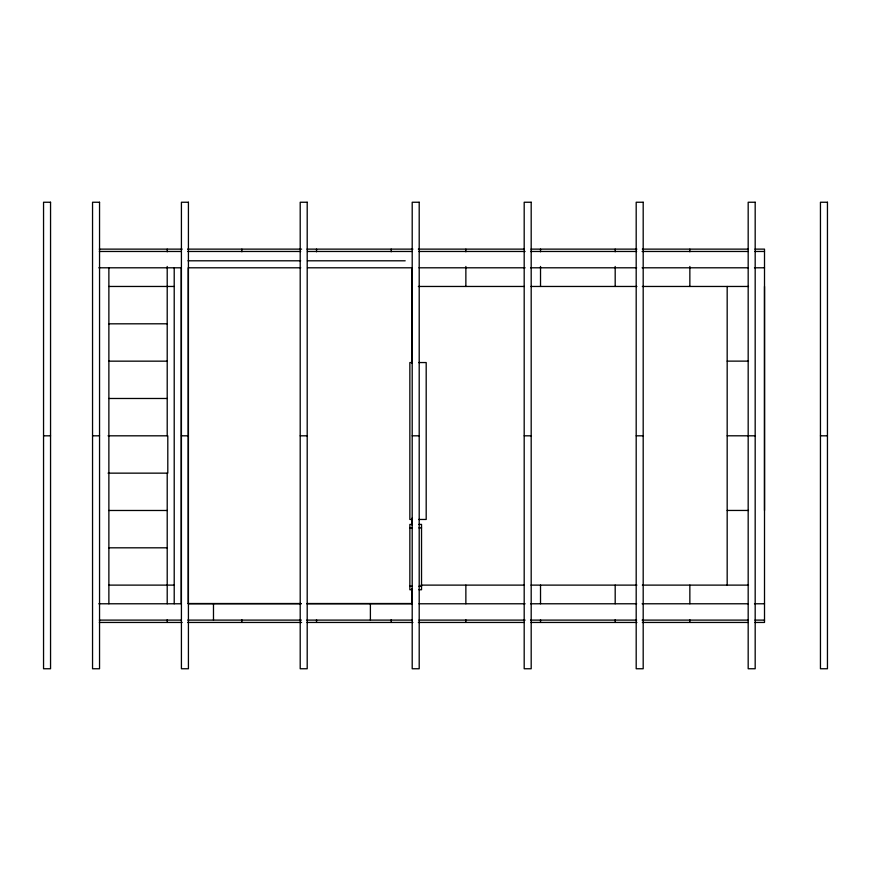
<?xml version="1.0" encoding="UTF-8"?>
<svg xmlns="http://www.w3.org/2000/svg" width="871" height="871" viewBox="0 0 871 871"><rect width="100%" height="100%" fill="white"/><g stroke="black" fill="none" stroke-linecap="round" stroke-linejoin="round"><path stroke-width="1.31" d="M727.176 585.116L727.176 286.461M764.509 510.45L764.509 286.461M99.338 249.128L182.148 249.128M187.57 249.128L301.606 249.128M307.028 249.128L412.919 249.128M418.352 249.128L524.233 249.128M531.016 249.128L636.908 249.128M642.341 249.128L748.222 249.128M755.005 249.128L764.509 249.128L764.509 622.449L755.005 622.449M99.348 251.469L180.961 251.469M187.766 251.469L300.669 251.469M307.463 251.469L412.212 251.469M419.005 251.469L525.104 251.469M530.548 251.469L636.647 251.469M642.09 251.469L748.189 251.469M754.994 251.469L764.509 251.469M187.994 260.799L300.669 260.799M307.452 260.799L405.2 260.799M98.826 267.8L181.212 267.8L181.212 603.777L98.826 603.777M300.745 267.8L188.212 267.8L188.212 603.777L301.41 603.777M307.528 267.8L412.212 267.8M419.005 267.8L525.104 267.8M530.548 267.8L636.647 267.8M642.09 267.8L748.189 267.8M754.46 267.8L764.509 267.8M108.842 286.461L173.993 286.461M418.352 286.461L524.233 286.461M531.016 286.461L636.908 286.461M642.341 286.461L748.516 286.461M108.842 323.827L167.21 323.794M108.842 361.16L167.21 361.16M727.176 361.127L748.516 361.127M412.375 362.554L409.86 362.554L409.86 519.464L412.375 519.464M418.657 362.554L426.191 362.554L426.191 519.464L418.657 519.464M108.842 398.483L167.21 398.483M43.55 435.816L50.551 435.816M92.544 435.816L99.544 435.816M108.058 435.816L167.798 435.816L167.798 473.149L108.058 473.149M181.418 435.816L188.419 435.816M300.201 435.816L307.202 435.816M412.201 435.816L419.201 435.816M524.19 435.816L531.19 435.816M636.189 435.816L643.19 435.816M727.176 435.794L755.179 435.816M820.449 435.816L827.45 435.816M108.842 510.482L167.21 510.482M727.176 510.45L748.516 510.45M412.451 524.407L409.86 524.407L409.86 589.743L412.451 589.743M418.94 524.407L421.531 524.407L421.531 589.743L418.94 589.743M409.86 527.913L412.451 527.913M418.94 527.913L421.531 527.913M108.842 547.815L167.21 547.815M108.842 585.116L173.993 585.116M421.063 585.116L524.233 585.116M531.016 585.116L636.908 585.116M642.341 585.116L748.516 585.116M409.86 586.237L412.451 586.237M418.94 586.237L421.531 586.237M188.212 603.527L300.745 603.527M307.528 603.527L411.929 603.527L411.929 588.578M306.821 603.777L412.212 603.777L412.19 588.818M419.005 603.777L525.104 603.777M530.548 603.777L636.647 603.777M642.09 603.777L748.189 603.777M754.46 603.777L764.509 603.777M99.348 620.108L180.961 620.108M187.766 620.108L301.41 620.108M306.821 620.108L412.212 620.108M419.005 620.108L525.104 620.108M530.548 620.108L636.647 620.108M642.09 620.108L748.189 620.108M754.994 620.108L764.509 620.108M99.338 622.449L182.148 622.449M187.57 622.449L301.606 622.449M307.028 622.449L412.919 622.449M418.352 622.449L524.233 622.449M531.016 622.449L636.908 622.449M642.341 622.449L748.222 622.449M412.125 518.082L412.135 524.886M689.854 249.128L689.854 251.795M689.854 266.461L689.854 286.461M689.854 585.116L689.854 603.777M689.854 619.782L689.854 622.449M615.187 249.128L615.187 251.795M615.187 266.461L615.187 286.461M615.187 585.116L615.187 603.777M615.187 619.782L615.187 622.449M540.521 249.128L540.521 251.795M540.521 266.461L540.521 286.461M540.521 585.116L540.521 603.777M540.521 619.782L540.521 622.449M465.865 249.128L465.865 251.795M465.865 266.461L465.865 286.461M465.865 585.116L465.865 603.777M465.865 619.782L465.865 622.449M411.929 519.258L411.929 524.69M391.199 249.128L391.199 251.795M391.199 619.782L391.199 622.449M370.393 603.777L370.393 620.108M316.532 249.128L316.532 251.795M316.532 619.782L316.532 622.449M241.877 249.128L241.877 251.795M241.877 619.782L241.877 622.449M213.482 603.777L213.482 620.108M174.211 267.8L174.211 603.777M167.21 249.128L167.21 251.795M167.21 266.461L167.21 435.816M167.21 473.149L167.21 603.777M167.21 619.782L167.21 622.449M108.875 267.8L108.875 603.777M50.551 202.246L43.55 202.246L43.55 668.754L50.551 668.754L50.551 202.246M99.544 202.246L92.544 202.246L92.544 668.754L99.544 668.754L99.544 202.246M188.419 202.246L181.418 202.246L181.418 668.754L188.419 668.754L188.419 202.246M307.202 202.246L300.201 202.246L300.201 668.754L307.202 668.754L307.202 202.246M419.201 202.246L412.201 202.246L412.201 668.754L419.201 668.754L419.201 202.246M531.19 202.246L524.19 202.246L524.19 668.754L531.19 668.754L531.19 202.246M643.19 202.246L636.189 202.246L636.189 668.754L643.19 668.754L643.19 202.246M755.179 202.246L748.178 202.246L748.178 668.754L755.179 668.754L755.179 202.246M827.45 202.246L820.449 202.246L820.449 668.754L827.45 668.754L827.45 202.246M412.005 363.011L411.929 267.8L411.929 362.946"/></g></svg>
